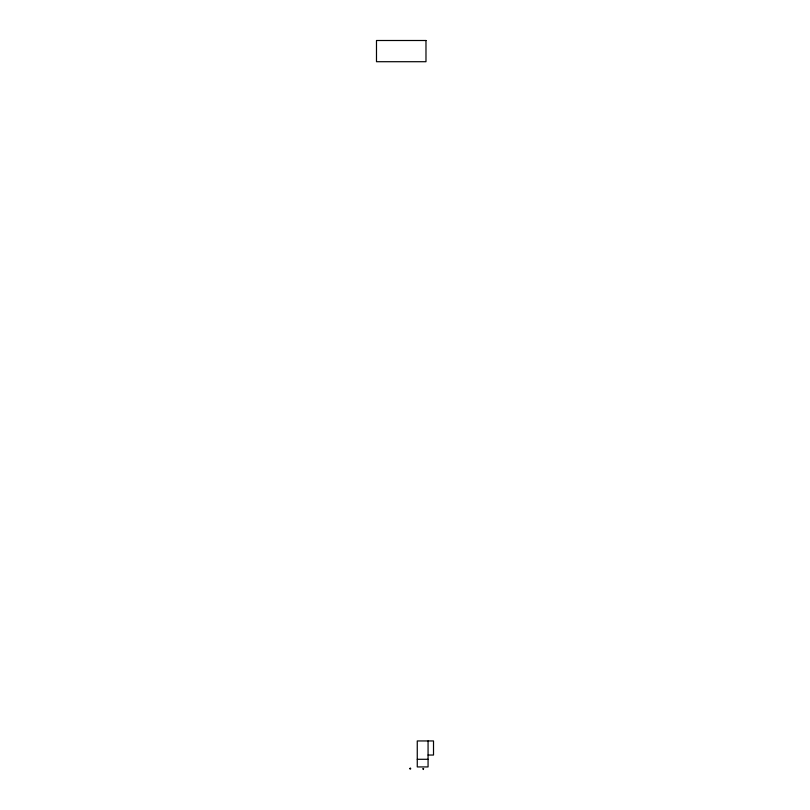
<?xml version="1.0" encoding="UTF-8"?>
<svg xmlns="http://www.w3.org/2000/svg" width="810" height="810" viewBox="0 0 810 810"><rect width="100%" height="100%" fill="white"/><g stroke="black" fill="none" stroke-linecap="round" stroke-linejoin="round"><path stroke-width="1.21" d="M422.86 768.477L423.235 769.5L423.64 768.508M428.065 755.042L433.512 755.042L433.512 740.947L417.261 740.947L417.272 766.928L428.065 766.928L428.065 740.947M417.261 759.294L428.065 759.294M409.738 768.609C411.105 770.553 410.883 766.645 409.738 768.609M425.979 40.5L376.488 40.5L376.488 61.712L425.979 61.712L425.979 40.5"/></g></svg>
